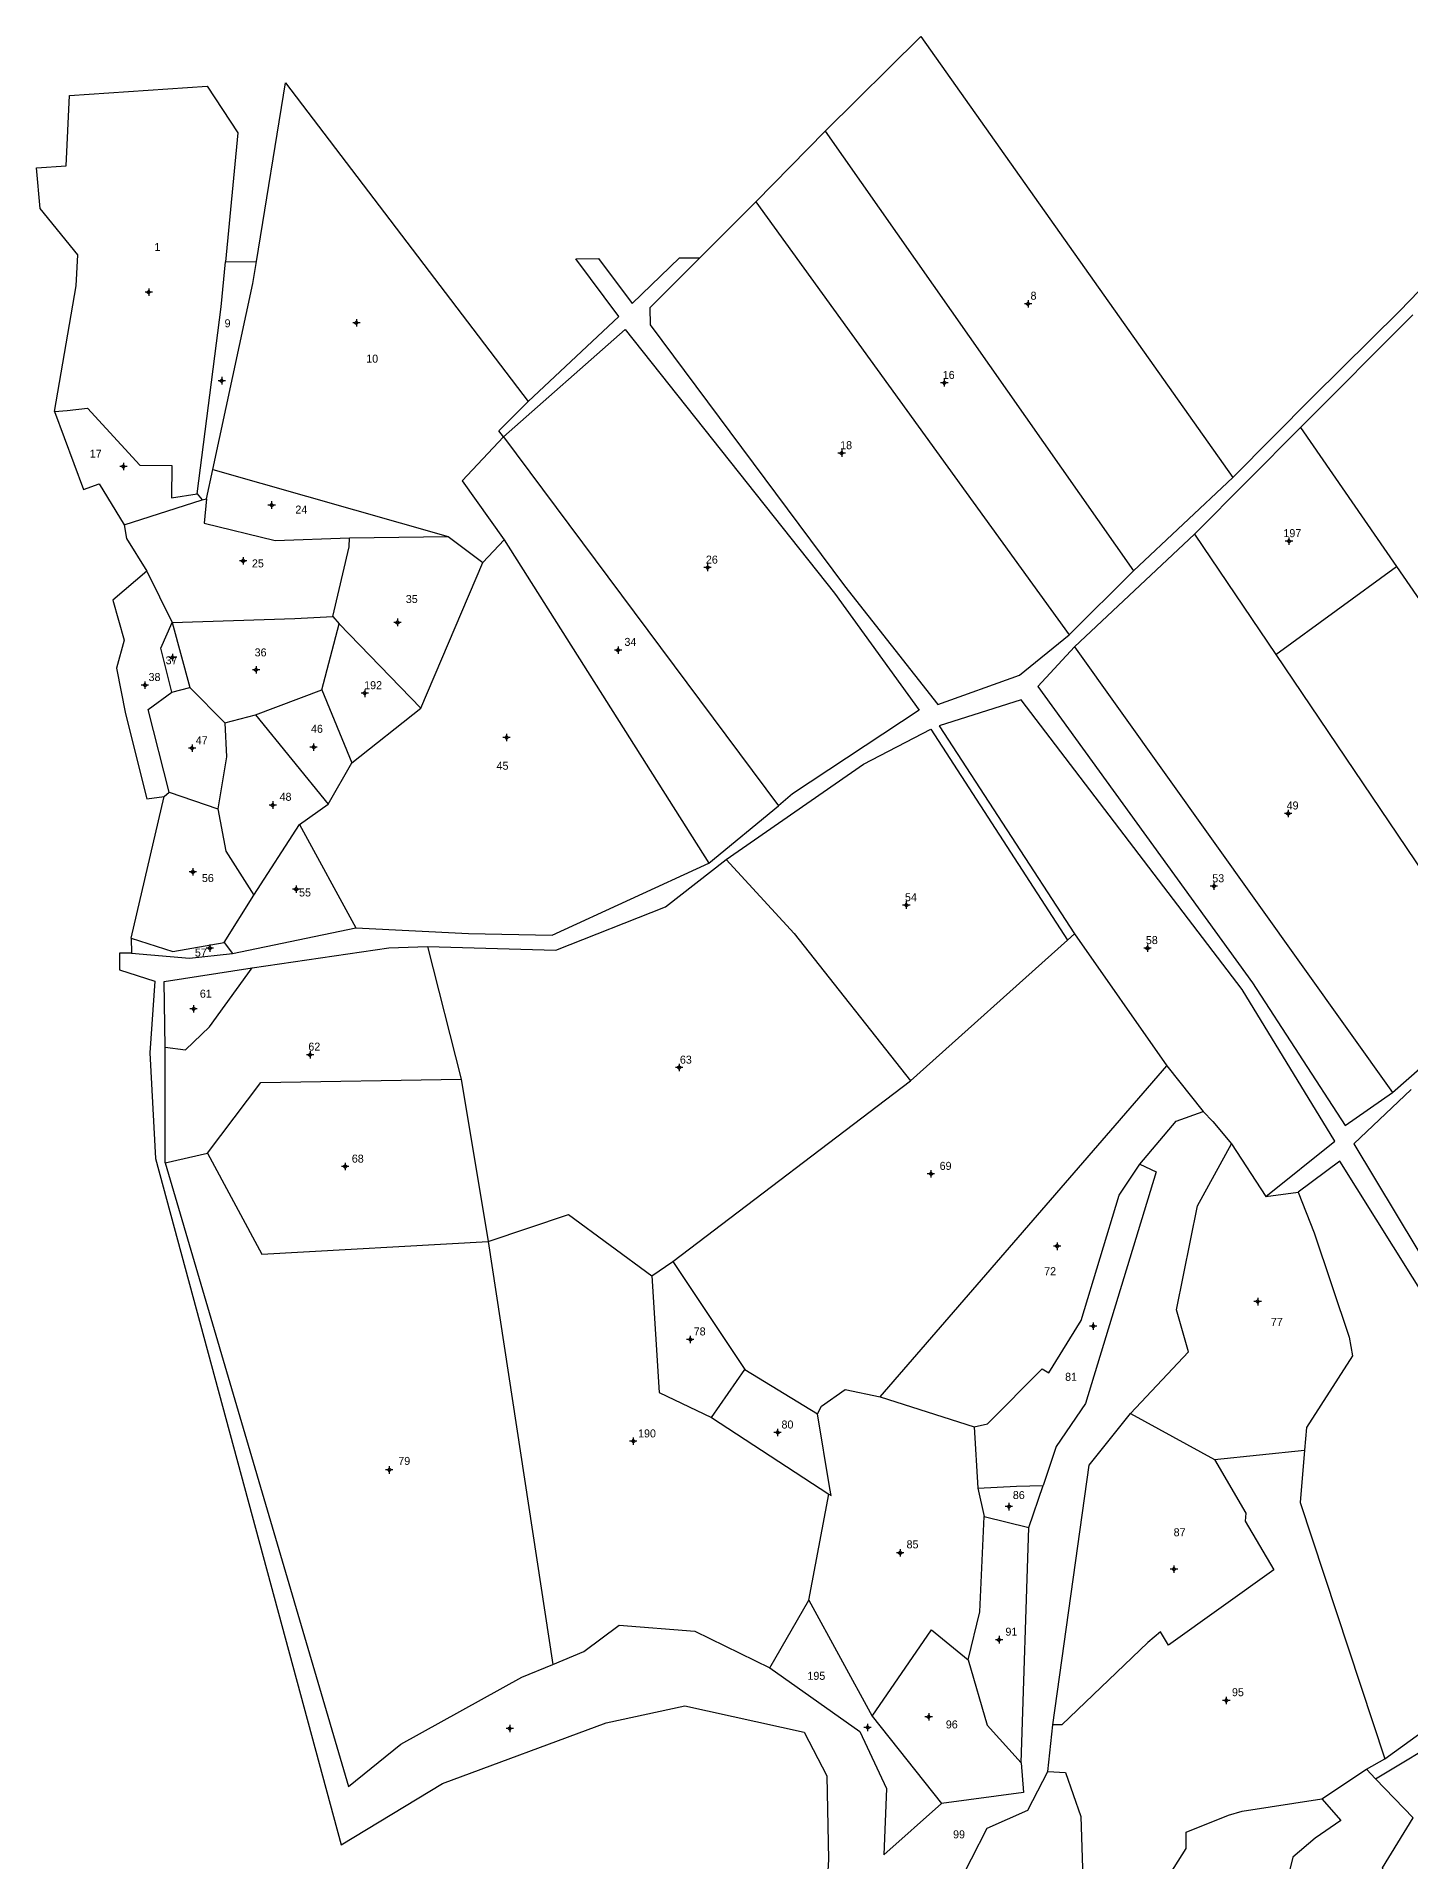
# Model space of a CAD drawing. Extents: x 548517 to 549685, y 1840399 to 1841560.
# Drawn here: x 548517 to 548980, y 1840933 to 1841549 of the extents above; entities that cross this region are included whole.
import ezdxf

# ---------------------------------------------------------------- set-up
doc = ezdxf.new("R2010")
doc.units = 0
for name, color, linetype in [('Level 10', 7, 'Continuous'), ('Level 11', 7, 'Continuous'), ('Level 15', 7, 'Continuous')]:
    doc.layers.add(name, color=color, linetype=linetype)

msp = doc.modelspace()

# ---------------------------------------------------------------- linework, layer by layer
at = {"layer": 'Level 10'}
for p, q in [((548759.61, 1841492.98), (548783.06, 1841516.86)), ((548783.06, 1841516.86), (548887.08, 1841368.43)), ((548740.77, 1841474.13), (548759.61, 1841492.98)), ((548759.61, 1841492.98), (548865.37, 1841346.94)), ((548580.68, 1841472.73), (548591.15, 1841472.82)), ((548943.42, 1841416.82), (548981.24, 1841454.88)), ((548907.64, 1841380.81), (548943.42, 1841416.82)), ((548943.42, 1841416.82), (548975.75, 1841369.89)), ((548674.5, 1841413.66), (548767.22, 1841289.23)), ((548574.27, 1841392.76), (548576.41, 1841402.63)), ((548576.41, 1841402.63), (548655.88, 1841380.07)), ((548887.08, 1841368.43), (548920.54, 1841400.01)), ((548546.56, 1841383.95), (548572.82, 1841392.48)), ((548571.14, 1841394.49), (548572.82, 1841392.48)), ((548572.82, 1841392.48), (548574.27, 1841392.76)), ((548622.51, 1841379.63), (548655.88, 1841380.07)), ((548655.88, 1841380.07), (548667.48, 1841371.3)), ((548667.48, 1841371.3), (548674.71, 1841378.91)), ((548674.71, 1841378.91), (548743.82, 1841269.84)), ((548867.1, 1841342.79), (548907.64, 1841380.81)), ((548907.64, 1841380.81), (548935.06, 1841340.21)), ((548646.64, 1841322.13), (548667.48, 1841371.3)), ((548554.19, 1841368.36), (548562.74, 1841351.03)), ((548865.37, 1841346.94), (548887.08, 1841368.43)), ((548935.06, 1841340.21), (548975.75, 1841369.89)), ((548975.75, 1841369.89), (549050.78, 1841261.01)), ((548616.86, 1841353.02), (548619.01, 1841350.56)), ((548562.74, 1841351.03), (548568.71, 1841329.13)), ((548613.15, 1841328.28), (548619.01, 1841350.56)), ((548619.01, 1841350.56), (548646.64, 1841322.13)), ((548867.1, 1841342.79), (548974.47, 1841192.43)), ((548935.06, 1841340.21), (549012.34, 1841225.78)), ((548562.58, 1841327.52), (548568.71, 1841329.13)), ((548568.71, 1841329.13), (548580.5, 1841317.19)), ((548590.82, 1841319.92), (548613.15, 1841328.28)), ((548613.15, 1841328.28), (548623.36, 1841303.74)), ((548623.36, 1841303.74), (548646.64, 1841322.13)), ((548580.5, 1841317.19), (548590.82, 1841319.92)), ((548590.82, 1841319.92), (548615.35, 1841289.76)), ((548615.35, 1841289.76), (548623.36, 1841303.74)), ((548548.93, 1841244.56), (548560.04, 1841292.31)), ((548560.04, 1841292.31), (548561.69, 1841293.77)), ((548561.69, 1841293.77), (548578.14, 1841288.12)), ((548605.62, 1841282.88), (548615.35, 1841289.76)), ((548743.82, 1841269.84), (548767.22, 1841289.23)), ((548590.22, 1841259.01), (548605.62, 1841282.88)), ((548605.62, 1841282.88), (548624.73, 1841247.96)), ((548580.25, 1841243.05), (548590.22, 1841259.01)), ((548548.93, 1841244.56), (548548.97, 1841239.46)), ((548580.25, 1841243.05), (548583.07, 1841239.32)), ((548583.07, 1841239.32), (548624.73, 1841247.96)), ((548811.81, 1841196.37), (548864.75, 1841243.85)), ((548864.75, 1841243.85), (548867.16, 1841246.02)), ((548867.16, 1841246.02), (548898.31, 1841201.41)), ((548648.82, 1841241.67), (548660.24, 1841197)), ((548974.47, 1841192.43), (549012.34, 1841225.78)), ((548560.33, 1841168.73), (548560.37, 1841207.72)), ((548801.58, 1841089.7), (548898.31, 1841201.41)), ((548898.31, 1841201.41), (548910.51, 1841185.99)), ((548660.24, 1841197), (548669.31, 1841142.19)), ((548731.62, 1841135.41), (548811.81, 1841196.37)), ((548920.14, 1841175.13), (548931.69, 1841157.36)), ((548560.33, 1841168.73), (548574.63, 1841171.93)), ((548931.69, 1841157.36), (548942.55, 1841158.82)), ((548669.31, 1841142.19), (548691.14, 1840999.48)), ((548724.49, 1841130.6), (548731.62, 1841135.41)), ((548731.62, 1841135.41), (548755.88, 1841099)), ((548744.64, 1841082.83), (548755.88, 1841099)), ((548755.88, 1841099), (548780.4, 1841084.01)), ((548801.58, 1841089.7), (548833.34, 1841079.68)), ((548744.64, 1841082.83), (548784.27, 1841056.96)), ((548886.09, 1841084.1), (548914.33, 1841068.61)), ((548833.34, 1841079.68), (548834.57, 1841058.92)), ((548914.33, 1841068.61), (548944.78, 1841071.78)), ((548834.57, 1841058.92), (548836.67, 1841049.37)), ((548851.68, 1841045.61), (548856.53, 1841059.79)), ((548777.56, 1841021.17), (548784.27, 1841056.96)), ((548836.67, 1841049.37), (548851.68, 1841045.61)), ((548849.18, 1840966.23), (548851.68, 1841045.61)), ((548764.39, 1840998.31), (548777.56, 1841021.17)), ((548777.56, 1841021.17), (548798.92, 1840982.03)), ((548968.75, 1840960.9), (549012.28, 1840987.1)), ((548798.92, 1840982.03), (548822.25, 1840952.53)), ((548858.1, 1840963.33), (548859.84, 1840979.09)), ((548965.65, 1840964.16), (548971.82, 1840967.62)), ((548950.54, 1840954.07), (548965.65, 1840964.16)), ((548965.65, 1840964.16), (548968.75, 1840960.9)), ((548968.75, 1840960.9), (548981.4, 1840947.65))]:
    msp.add_line(p, q, dxfattribs=at)
for points in [[(548783.06, 1841516.86), (548815.33, 1841548.79), (548920.54, 1841400.01)], [(548523.04, 1841422.29), (548530.32, 1841464.7), (548530.9, 1841475.07), (548518.15, 1841490.77), (548516.94, 1841504.44), (548526.98, 1841505.13), (548528.12, 1841528.87), (548574.49, 1841532.03), (548584.92, 1841516.3), (548580.68, 1841472.73)], [(548591.15, 1841472.82), (548600.95, 1841533.11), (548682.85, 1841425.66)], [(548920.54, 1841400.01), (548947.48, 1841427.1), (548976.85, 1841456.17), (548996.34, 1841476.36), (549003.22, 1841476.43)], [(548571.14, 1841394.49), (548579.22, 1841457.59), (548580.68, 1841472.73)], [(548576.41, 1841402.63), (548589.94, 1841465.4), (548591.15, 1841472.82)], [(548682.85, 1841425.66), (548713.38, 1841454.25), (548698.94, 1841473.76), (548706.51, 1841473.83), (548717.89, 1841458.74), (548733.85, 1841474.07), (548740.77, 1841474.13)], [(548740.77, 1841474.13), (548723.84, 1841457.19), (548723.97, 1841451.46), (548789.55, 1841363.44), (548821.01, 1841323.43), (548848.62, 1841333.3), (548865.37, 1841346.94)], [(548674.5, 1841413.66), (548715.49, 1841449.91), (548786.17, 1841360.95), (548814.78, 1841321.43), (548772, 1841293.18), (548767.22, 1841289.23)], [(548523.04, 1841422.29), (548527.33, 1841422.6), (548534.16, 1841423.42), (548551.81, 1841404.19), (548562.56, 1841404.05), (548562.46, 1841393.08), (548571.14, 1841394.49)], [(548523.04, 1841422.29), (548532.84, 1841395.96), (548538.09, 1841397.8), (548546.56, 1841383.95)], [(548674.5, 1841413.66), (548672.95, 1841415.69), (548682.85, 1841425.66)], [(548674.5, 1841413.66), (548660.57, 1841398.89), (548674.71, 1841378.91)], [(548574.27, 1841392.76), (548573.5, 1841384.52), (548597.5, 1841378.75), (548622.51, 1841379.63)], [(548546.56, 1841383.95), (548547.28, 1841379.37), (548554.19, 1841368.36)], [(548616.86, 1841353.02), (548622.46, 1841376.61), (548622.51, 1841379.63)], [(548554.19, 1841368.36), (548542.74, 1841358.62), (548546.52, 1841345.06), (548543.95, 1841335.6), (548546.98, 1841320.28), (548554.12, 1841291.5), (548560.04, 1841292.31)], [(548562.74, 1841351.03), (548604.07, 1841352.38), (548616.86, 1841353.02)], [(548562.58, 1841327.52), (548558.84, 1841342.44), (548562.74, 1841351.03)], [(548867.1, 1841342.79), (548854.75, 1841329.4), (548927.25, 1841229.4), (548958.47, 1841181.3), (548974.47, 1841192.43)], [(548561.69, 1841293.77), (548554.64, 1841321.73), (548562.58, 1841327.52)], [(548931.69, 1841157.36), (548955, 1841176.02), (548923.7, 1841227.15), (548849.1, 1841325), (548821.49, 1841316.15), (548867.16, 1841246.02)], [(548580.5, 1841317.19), (548581.05, 1841305.68), (548578.14, 1841288.12)], [(548749.66, 1841271.12), (548795.99, 1841303.19), (548818.7, 1841315.05), (548864.75, 1841243.85)], [(548578.14, 1841288.12), (548580.85, 1841273.87), (548590.22, 1841259.01)], [(548624.73, 1841247.96), (548662.65, 1841246.15), (548690.96, 1841245.58), (548743.82, 1841269.84)], [(548648.82, 1841241.67), (548692.11, 1841240.48), (548729.2, 1841255.08), (548749.66, 1841271.12)], [(548749.66, 1841271.12), (548772.53, 1841246.07), (548811.81, 1841196.37)], [(548548.93, 1841244.56), (548562.91, 1841240.08), (548580.25, 1841243.05)], [(548548.97, 1841239.46), (548544.93, 1841239.47), (548544.98, 1841233.85), (548556.87, 1841230.02), (548555.14, 1841205.88), (548557.11, 1841170.15), (548619.78, 1840938.59), (548653.92, 1840959.31), (548709.18, 1840979.8), (548735.62, 1840985.44), (548775.95, 1840976.65), (548783.56, 1840961.83), (548784.13, 1840933.63), (548781.23, 1840884.26)], [(548548.97, 1841239.46), (548568.51, 1841237.74), (548583.07, 1841239.32)], [(548589.66, 1841234.51), (548635.77, 1841241.26), (548648.82, 1841241.67)], [(548560.37, 1841207.72), (548560.03, 1841229.95), (548589.66, 1841234.51)], [(548560.37, 1841207.72), (548567.22, 1841206.8), (548575.31, 1841214.58), (548589.66, 1841234.51)], [(548574.63, 1841171.93), (548592.63, 1841195.87), (548660.24, 1841197)], [(548980.74, 1841193.43), (548961.4, 1841175.17), (549046.77, 1841033.26), (549050.1, 1841030.96), (549077.61, 1841051.02)], [(548889.24, 1841168.27), (548901.45, 1841182.83), (548910.51, 1841185.99)], [(548910.51, 1841185.99), (548913.82, 1841182.63), (548920.14, 1841175.13)], [(548886.09, 1841084.1), (548905.6, 1841104.92), (548901.6, 1841119.1), (548908.65, 1841154.17), (548920.14, 1841175.13)], [(548560.33, 1841168.73), (548622.18, 1840958.21), (548639.91, 1840972.57), (548680.63, 1840995.15), (548691.14, 1840999.48)], [(548574.63, 1841171.93), (548592.91, 1841137.94), (548669.31, 1841142.19)], [(548833.34, 1841079.68), (548837.84, 1841080.66), (548856.27, 1841099.22), (548858.51, 1841097.87), (548869.36, 1841115.54), (548882.26, 1841157.86), (548889.24, 1841168.27)], [(548889.24, 1841168.27), (548894.64, 1841165.69), (548870.87, 1841087.53), (548860.9, 1841073.01), (548856.53, 1841059.79)], [(548971.82, 1840967.62), (549048.32, 1841022.93), (548956.65, 1841169.27), (548942.55, 1841158.82)], [(548942.55, 1841158.82), (548947.96, 1841145.11), (548959.76, 1841109.86), (548960.91, 1841103.54), (548945.45, 1841079.44), (548944.78, 1841071.78)], [(548669.31, 1841142.19), (548696.4, 1841151.3), (548724.49, 1841130.6)], [(548724.49, 1841130.6), (548726.98, 1841091.22), (548744.64, 1841082.83)], [(548780.4, 1841084.01), (548781.83, 1841086.6), (548789.8, 1841092.23), (548801.58, 1841089.7)], [(548784.27, 1841056.96), (548785.02, 1841056.47), (548784.62, 1841058.87), (548780.4, 1841084.01)], [(548859.84, 1840979.09), (548872.08, 1841066.71), (548886.09, 1841084.1)], [(548944.78, 1841071.78), (548943.23, 1841054.07), (548971.82, 1840967.62)], [(548914.33, 1841068.61), (548924.97, 1841050.45), (548924.73, 1841047.75), (548934.35, 1841031.4), (548898.9, 1841005.93), (548896.14, 1841010.46), (548891.9, 1841006.9), (548862.84, 1840979.09), (548859.84, 1840979.09)], [(548834.57, 1841058.92), (548847.6, 1841059.57), (548856.53, 1841059.79)], [(548831.24, 1841001.01), (548835.18, 1841017.17), (548836.67, 1841049.37)], [(548691.14, 1840999.48), (548701.64, 1841003.82), (548713.53, 1841012.74), (548739.03, 1841010.63), (548764.39, 1840998.31)], [(548798.92, 1840982.03), (548818.87, 1841011.09), (548831.24, 1841001.01)], [(548764.39, 1840998.31), (548794.71, 1840976.79), (548803.7, 1840957.6), (548802.85, 1840935.22), (548822.25, 1840952.53)], [(548831.24, 1841001.01), (548837.63, 1840978.95), (548849.18, 1840966.23)], [(548849.18, 1840966.23), (548849.98, 1840956.25), (548822.25, 1840952.53)], [(548827.07, 1840923.53), (548837.67, 1840944.25), (548851.37, 1840950.33), (548858.1, 1840963.33)], [(548858.1, 1840963.33), (548864.08, 1840962.96), (548869.26, 1840948.09), (548870.72, 1840902.77)], [(548870.72, 1840902.77), (548886.13, 1840907.75), (548904.87, 1840937.32), (548904.84, 1840942.8), (548919.13, 1840948.62), (548923.75, 1840949.89), (548950.54, 1840954.07)], [(548950.54, 1840954.07), (548956.95, 1840946.79), (548948.36, 1840940.8), (548940.75, 1840934.39), (548936.46, 1840916.44), (548920.22, 1840897.61)], [(548980.26, 1840896.18), (548973.81, 1840921.58), (548971.02, 1840930.85), (548981.4, 1840947.65)]]:
    msp.add_lwpolyline(points, dxfattribs=at)
at = {"layer": 'Level 11'}
for p, q in [((548554.83, 1841463.81), (548554.83, 1841463.185)), ((548554.205, 1841462.56), (548553.58, 1841462.56)), ((548554.83, 1841463.185), (548554.205, 1841462.56)), ((548554.205, 1841462.56), (548554.83, 1841461.935)), ((548555.455, 1841462.56), (548554.83, 1841463.185)), ((548554.83, 1841461.935), (548555.455, 1841462.56)), ((548554.83, 1841461.935), (548554.83, 1841461.31)), ((548556.08, 1841462.56), (548555.455, 1841462.56)), ((548850.865, 1841458.61), (548850.24, 1841458.61)), ((548851.49, 1841459.235), (548850.865, 1841458.61)), ((548850.865, 1841458.61), (548851.49, 1841457.985)), ((548851.49, 1841459.86), (548851.49, 1841459.235)), ((548852.115, 1841458.61), (548851.49, 1841459.235)), ((548851.49, 1841457.985), (548852.115, 1841458.61)), ((548851.49, 1841457.985), (548851.49, 1841457.36)), ((548852.74, 1841458.61), (548852.115, 1841458.61)), ((548624.235, 1841452.2), (548623.61, 1841452.2)), ((548624.86, 1841452.825), (548624.235, 1841452.2)), ((548624.235, 1841452.2), (548624.86, 1841451.575)), ((548624.86, 1841453.45), (548624.86, 1841452.825)), ((548625.485, 1841452.2), (548624.86, 1841452.825)), ((548624.86, 1841451.575), (548625.485, 1841452.2)), ((548624.86, 1841451.575), (548624.86, 1841450.95)), ((548626.11, 1841452.2), (548625.485, 1841452.2)), ((548579.45, 1841433.275), (548578.825, 1841432.65)), ((548579.45, 1841433.9), (548579.45, 1841433.275)), ((548580.075, 1841432.65), (548579.45, 1841433.275)), ((548823.22, 1841433.15), (548823.22, 1841432.525)), ((548578.825, 1841432.65), (548578.2, 1841432.65)), ((548578.825, 1841432.65), (548579.45, 1841432.025)), ((548579.45, 1841432.025), (548580.075, 1841432.65)), ((548579.45, 1841432.025), (548579.45, 1841431.4)), ((548580.7, 1841432.65), (548580.075, 1841432.65)), ((548822.595, 1841431.9), (548821.97, 1841431.9)), ((548823.22, 1841432.525), (548822.595, 1841431.9)), ((548822.595, 1841431.9), (548823.22, 1841431.275)), ((548823.845, 1841431.9), (548823.22, 1841432.525)), ((548823.22, 1841431.275), (548823.845, 1841431.9)), ((548823.22, 1841431.275), (548823.22, 1841430.65)), ((548824.47, 1841431.9), (548823.845, 1841431.9)), ((548788.6, 1841408.825), (548787.975, 1841408.2)), ((548788.6, 1841409.45), (548788.6, 1841408.825)), ((548789.225, 1841408.2), (548788.6, 1841408.825)), ((548545.635, 1841403.68), (548545.01, 1841403.68)), ((548546.26, 1841404.305), (548545.635, 1841403.68)), ((548545.635, 1841403.68), (548546.26, 1841403.055)), ((548546.26, 1841404.93), (548546.26, 1841404.305)), ((548546.885, 1841403.68), (548546.26, 1841404.305)), ((548546.26, 1841403.055), (548546.885, 1841403.68)), ((548546.26, 1841403.055), (548546.26, 1841402.43)), ((548547.51, 1841403.68), (548546.885, 1841403.68)), ((548787.975, 1841408.2), (548787.35, 1841408.2)), ((548787.975, 1841408.2), (548788.6, 1841407.575)), ((548788.6, 1841407.575), (548789.225, 1841408.2)), ((548788.6, 1841407.575), (548788.6, 1841406.95)), ((548789.85, 1841408.2), (548789.225, 1841408.2)), ((548595.645, 1841390.69), (548595.02, 1841390.69)), ((548596.27, 1841391.315), (548595.645, 1841390.69)), ((548595.645, 1841390.69), (548596.27, 1841390.065)), ((548596.27, 1841391.94), (548596.27, 1841391.315)), ((548596.895, 1841390.69), (548596.27, 1841391.315)), ((548596.27, 1841390.065), (548596.895, 1841390.69)), ((548596.27, 1841390.065), (548596.27, 1841389.44)), ((548597.52, 1841390.69), (548596.895, 1841390.69)), ((548938.875, 1841378.52), (548938.25, 1841378.52)), ((548939.5, 1841379.145), (548938.875, 1841378.52)), ((548938.875, 1841378.52), (548939.5, 1841377.895)), ((548939.5, 1841379.77), (548939.5, 1841379.145)), ((548940.125, 1841378.52), (548939.5, 1841379.145)), ((548939.5, 1841377.895), (548940.125, 1841378.52)), ((548939.5, 1841377.895), (548939.5, 1841377.27)), ((548940.75, 1841378.52), (548940.125, 1841378.52)), ((548586.035, 1841371.9), (548585.41, 1841371.9)), ((548586.66, 1841372.525), (548586.035, 1841371.9)), ((548586.035, 1841371.9), (548586.66, 1841371.275)), ((548586.66, 1841373.15), (548586.66, 1841372.525)), ((548587.285, 1841371.9), (548586.66, 1841372.525)), ((548586.66, 1841371.275), (548587.285, 1841371.9)), ((548587.91, 1841371.9), (548587.285, 1841371.9)), ((548586.66, 1841371.275), (548586.66, 1841370.65)), ((548742.715, 1841369.57), (548742.09, 1841369.57)), ((548743.34, 1841370.195), (548742.715, 1841369.57)), ((548742.715, 1841369.57), (548743.34, 1841368.945)), ((548743.34, 1841370.82), (548743.34, 1841370.195)), ((548743.965, 1841369.57), (548743.34, 1841370.195)), ((548743.34, 1841368.945), (548743.965, 1841369.57)), ((548743.34, 1841368.945), (548743.34, 1841368.32)), ((548744.59, 1841369.57), (548743.965, 1841369.57)), ((548638.105, 1841351.1), (548637.48, 1841351.1)), ((548638.73, 1841351.725), (548638.105, 1841351.1)), ((548638.105, 1841351.1), (548638.73, 1841350.475)), ((548638.73, 1841352.35), (548638.73, 1841351.725)), ((548639.355, 1841351.1), (548638.73, 1841351.725)), ((548638.73, 1841350.475), (548639.355, 1841351.1)), ((548638.73, 1841350.475), (548638.73, 1841349.85)), ((548639.98, 1841351.1), (548639.355, 1841351.1)), ((548562.79, 1841340.53), (548562.79, 1841339.905)), ((548712.545, 1841341.75), (548711.92, 1841341.75)), ((548713.17, 1841342.375), (548712.545, 1841341.75)), ((548712.545, 1841341.75), (548713.17, 1841341.125)), ((548713.17, 1841343), (548713.17, 1841342.375)), ((548713.795, 1841341.75), (548713.17, 1841342.375)), ((548713.17, 1841341.125), (548713.795, 1841341.75)), ((548713.17, 1841341.125), (548713.17, 1841340.5)), ((548714.42, 1841341.75), (548713.795, 1841341.75)), ((548562.165, 1841339.28), (548561.54, 1841339.28)), ((548562.79, 1841339.905), (548562.165, 1841339.28)), ((548562.165, 1841339.28), (548562.79, 1841338.655)), ((548563.415, 1841339.28), (548562.79, 1841339.905)), ((548562.79, 1841338.655), (548563.415, 1841339.28)), ((548562.79, 1841338.655), (548562.79, 1841338.03)), ((548564.04, 1841339.28), (548563.415, 1841339.28)), ((548590.385, 1841335.1), (548589.76, 1841335.1)), ((548591.01, 1841335.725), (548590.385, 1841335.1)), ((548590.385, 1841335.1), (548591.01, 1841334.475)), ((548591.01, 1841336.35), (548591.01, 1841335.725)), ((548591.635, 1841335.1), (548591.01, 1841335.725)), ((548591.01, 1841334.475), (548591.635, 1841335.1)), ((548591.01, 1841334.475), (548591.01, 1841333.85)), ((548592.26, 1841335.1), (548591.635, 1841335.1)), ((548552.895, 1841329.93), (548552.27, 1841329.93)), ((548553.52, 1841330.555), (548552.895, 1841329.93)), ((548552.895, 1841329.93), (548553.52, 1841329.305)), ((548553.52, 1841331.18), (548553.52, 1841330.555)), ((548554.145, 1841329.93), (548553.52, 1841330.555)), ((548553.52, 1841329.305), (548554.145, 1841329.93)), ((548553.52, 1841329.305), (548553.52, 1841328.68)), ((548554.77, 1841329.93), (548554.145, 1841329.93)), ((548627.69, 1841328.4), (548627.69, 1841327.775)), ((548627.065, 1841327.15), (548626.44, 1841327.15)), ((548627.69, 1841327.775), (548627.065, 1841327.15)), ((548627.065, 1841327.15), (548627.69, 1841326.525)), ((548628.315, 1841327.15), (548627.69, 1841327.775)), ((548627.69, 1841326.525), (548628.315, 1841327.15)), ((548627.69, 1841326.525), (548627.69, 1841325.9)), ((548628.94, 1841327.15), (548628.315, 1841327.15)), ((548569.43, 1841309.87), (548569.43, 1841309.245)), ((548610.42, 1841310.27), (548610.42, 1841309.645)), ((548674.915, 1841312.24), (548674.29, 1841312.24)), ((548675.54, 1841312.865), (548674.915, 1841312.24)), ((548674.915, 1841312.24), (548675.54, 1841311.615)), ((548675.54, 1841313.49), (548675.54, 1841312.865)), ((548676.165, 1841312.24), (548675.54, 1841312.865)), ((548675.54, 1841311.615), (548676.165, 1841312.24)), ((548675.54, 1841311.615), (548675.54, 1841310.99)), ((548676.79, 1841312.24), (548676.165, 1841312.24)), ((548568.805, 1841308.62), (548568.18, 1841308.62)), ((548569.43, 1841309.245), (548568.805, 1841308.62)), ((548568.805, 1841308.62), (548569.43, 1841307.995)), ((548570.055, 1841308.62), (548569.43, 1841309.245)), ((548569.43, 1841307.995), (548570.055, 1841308.62)), ((548569.43, 1841307.995), (548569.43, 1841307.37)), ((548570.68, 1841308.62), (548570.055, 1841308.62)), ((548609.795, 1841309.02), (548609.17, 1841309.02)), ((548610.42, 1841309.645), (548609.795, 1841309.02)), ((548609.795, 1841309.02), (548610.42, 1841308.395)), ((548611.045, 1841309.02), (548610.42, 1841309.645)), ((548610.42, 1841308.395), (548611.045, 1841309.02)), ((548610.42, 1841308.395), (548610.42, 1841307.77)), ((548611.67, 1841309.02), (548611.045, 1841309.02)), ((548596.025, 1841289.46), (548595.4, 1841289.46)), ((548596.65, 1841290.085), (548596.025, 1841289.46)), ((548596.025, 1841289.46), (548596.65, 1841288.835)), ((548596.65, 1841290.71), (548596.65, 1841290.085)), ((548597.275, 1841289.46), (548596.65, 1841290.085)), ((548596.65, 1841288.835), (548597.275, 1841289.46)), ((548596.65, 1841288.835), (548596.65, 1841288.21)), ((548597.9, 1841289.46), (548597.275, 1841289.46)), ((548938.605, 1841286.62), (548937.98, 1841286.62)), ((548939.23, 1841287.245), (548938.605, 1841286.62)), ((548938.605, 1841286.62), (548939.23, 1841285.995)), ((548939.23, 1841287.87), (548939.23, 1841287.245)), ((548939.855, 1841286.62), (548939.23, 1841287.245)), ((548939.23, 1841285.995), (548939.855, 1841286.62)), ((548939.23, 1841285.995), (548939.23, 1841285.37)), ((548940.48, 1841286.62), (548939.855, 1841286.62)), ((548569.055, 1841266.92), (548568.43, 1841266.92)), ((548569.68, 1841267.545), (548569.055, 1841266.92)), ((548569.055, 1841266.92), (548569.68, 1841266.295)), ((548569.68, 1841268.17), (548569.68, 1841267.545)), ((548570.305, 1841266.92), (548569.68, 1841267.545)), ((548569.68, 1841266.295), (548570.305, 1841266.92)), ((548570.93, 1841266.92), (548570.305, 1841266.92)), ((548569.68, 1841266.295), (548569.68, 1841265.67)), ((548603.925, 1841261.1), (548603.3, 1841261.1)), ((548604.55, 1841261.725), (548603.925, 1841261.1)), ((548603.925, 1841261.1), (548604.55, 1841260.475)), ((548604.55, 1841262.35), (548604.55, 1841261.725)), ((548605.175, 1841261.1), (548604.55, 1841261.725)), ((548604.55, 1841260.475), (548605.175, 1841261.1)), ((548604.55, 1841260.475), (548604.55, 1841259.85)), ((548605.8, 1841261.1), (548605.175, 1841261.1)), ((548913.545, 1841262.04), (548912.92, 1841262.04)), ((548914.17, 1841262.665), (548913.545, 1841262.04)), ((548913.545, 1841262.04), (548914.17, 1841261.415)), ((548914.17, 1841263.29), (548914.17, 1841262.665)), ((548914.795, 1841262.04), (548914.17, 1841262.665)), ((548914.17, 1841261.415), (548914.795, 1841262.04)), ((548914.17, 1841261.415), (548914.17, 1841260.79)), ((548915.42, 1841262.04), (548914.795, 1841262.04)), ((548809.775, 1841255.71), (548809.15, 1841255.71)), ((548810.4, 1841256.335), (548809.775, 1841255.71)), ((548809.775, 1841255.71), (548810.4, 1841255.085)), ((548810.4, 1841256.96), (548810.4, 1841256.335)), ((548811.025, 1841255.71), (548810.4, 1841256.335)), ((548810.4, 1841255.085), (548811.025, 1841255.71)), ((548810.4, 1841255.085), (548810.4, 1841254.46)), ((548811.65, 1841255.71), (548811.025, 1841255.71)), ((548575.42, 1841242.4), (548575.42, 1841241.775)), ((548891.77, 1841242.43), (548891.77, 1841241.805)), ((548574.795, 1841241.15), (548574.17, 1841241.15)), ((548575.42, 1841241.775), (548574.795, 1841241.15)), ((548574.795, 1841241.15), (548575.42, 1841240.525)), ((548576.045, 1841241.15), (548575.42, 1841241.775)), ((548575.42, 1841240.525), (548576.045, 1841241.15)), ((548575.42, 1841240.525), (548575.42, 1841239.9)), ((548576.67, 1841241.15), (548576.045, 1841241.15)), ((548891.145, 1841241.18), (548890.52, 1841241.18)), ((548891.77, 1841241.805), (548891.145, 1841241.18)), ((548891.145, 1841241.18), (548891.77, 1841240.555)), ((548892.395, 1841241.18), (548891.77, 1841241.805)), ((548891.77, 1841240.555), (548892.395, 1841241.18)), ((548891.77, 1841240.555), (548891.77, 1841239.93)), ((548893.02, 1841241.18), (548892.395, 1841241.18)), ((548569.305, 1841220.66), (548568.68, 1841220.66)), ((548569.93, 1841221.285), (548569.305, 1841220.66)), ((548569.305, 1841220.66), (548569.93, 1841220.035)), ((548569.93, 1841221.91), (548569.93, 1841221.285)), ((548570.555, 1841220.66), (548569.93, 1841221.285)), ((548569.93, 1841220.035), (548570.555, 1841220.66)), ((548569.93, 1841220.035), (548569.93, 1841219.41)), ((548571.18, 1841220.66), (548570.555, 1841220.66)), ((548608.635, 1841205.2), (548608.01, 1841205.2)), ((548609.26, 1841205.825), (548608.635, 1841205.2)), ((548608.635, 1841205.2), (548609.26, 1841204.575)), ((548609.26, 1841206.45), (548609.26, 1841205.825)), ((548609.885, 1841205.2), (548609.26, 1841205.825)), ((548609.26, 1841204.575), (548609.885, 1841205.2)), ((548610.51, 1841205.2), (548609.885, 1841205.2)), ((548609.26, 1841204.575), (548609.26, 1841203.95)), ((548733.135, 1841200.86), (548732.51, 1841200.86)), ((548733.76, 1841201.485), (548733.135, 1841200.86)), ((548733.135, 1841200.86), (548733.76, 1841200.235)), ((548733.76, 1841202.11), (548733.76, 1841201.485)), ((548734.385, 1841200.86), (548733.76, 1841201.485)), ((548733.76, 1841200.235), (548734.385, 1841200.86)), ((548733.76, 1841200.235), (548733.76, 1841199.61)), ((548735.01, 1841200.86), (548734.385, 1841200.86)), ((548621.08, 1841168.095), (548620.455, 1841167.47)), ((548621.08, 1841168.72), (548621.08, 1841168.095)), ((548621.705, 1841167.47), (548621.08, 1841168.095)), ((548620.455, 1841167.47), (548619.83, 1841167.47)), ((548620.455, 1841167.47), (548621.08, 1841166.845)), ((548621.08, 1841166.845), (548621.705, 1841167.47)), ((548621.08, 1841166.845), (548621.08, 1841166.22)), ((548622.33, 1841167.47), (548621.705, 1841167.47)), ((548818.055, 1841165.02), (548817.43, 1841165.02)), ((548818.68, 1841165.645), (548818.055, 1841165.02)), ((548818.055, 1841165.02), (548818.68, 1841164.395)), ((548818.68, 1841166.27), (548818.68, 1841165.645)), ((548819.305, 1841165.02), (548818.68, 1841165.645)), ((548818.68, 1841164.395), (548819.305, 1841165.02)), ((548818.68, 1841164.395), (548818.68, 1841163.77)), ((548819.93, 1841165.02), (548819.305, 1841165.02)), ((548860.665, 1841140.54), (548860.04, 1841140.54)), ((548861.29, 1841141.165), (548860.665, 1841140.54)), ((548860.665, 1841140.54), (548861.29, 1841139.915)), ((548861.29, 1841141.79), (548861.29, 1841141.165)), ((548861.915, 1841140.54), (548861.29, 1841141.165)), ((548861.29, 1841139.915), (548861.915, 1841140.54)), ((548861.29, 1841139.915), (548861.29, 1841139.29)), ((548862.54, 1841140.54), (548861.915, 1841140.54)), ((548928.325, 1841121.87), (548927.7, 1841121.87)), ((548928.95, 1841122.495), (548928.325, 1841121.87)), ((548928.325, 1841121.87), (548928.95, 1841121.245)), ((548928.95, 1841123.12), (548928.95, 1841122.495)), ((548929.575, 1841121.87), (548928.95, 1841122.495)), ((548928.95, 1841121.245), (548929.575, 1841121.87)), ((548928.95, 1841121.245), (548928.95, 1841120.62)), ((548930.2, 1841121.87), (548929.575, 1841121.87)), ((548872.855, 1841113.6), (548872.23, 1841113.6)), ((548873.48, 1841114.225), (548872.855, 1841113.6)), ((548872.855, 1841113.6), (548873.48, 1841112.975)), ((548873.48, 1841114.85), (548873.48, 1841114.225)), ((548874.105, 1841113.6), (548873.48, 1841114.225)), ((548873.48, 1841112.975), (548874.105, 1841113.6)), ((548873.48, 1841112.975), (548873.48, 1841112.35)), ((548874.73, 1841113.6), (548874.105, 1841113.6)), ((548736.865, 1841109.12), (548736.24, 1841109.12)), ((548737.49, 1841109.745), (548736.865, 1841109.12)), ((548736.865, 1841109.12), (548737.49, 1841108.495)), ((548737.49, 1841110.37), (548737.49, 1841109.745)), ((548738.115, 1841109.12), (548737.49, 1841109.745)), ((548737.49, 1841108.495), (548738.115, 1841109.12)), ((548737.49, 1841108.495), (548737.49, 1841107.87)), ((548738.74, 1841109.12), (548738.115, 1841109.12)), ((548718.28, 1841076.06), (548718.28, 1841075.435)), ((548766.325, 1841077.74), (548765.7, 1841077.74)), ((548766.95, 1841078.365), (548766.325, 1841077.74)), ((548766.325, 1841077.74), (548766.95, 1841077.115)), ((548766.95, 1841078.99), (548766.95, 1841078.365)), ((548767.575, 1841077.74), (548766.95, 1841078.365)), ((548766.95, 1841077.115), (548767.575, 1841077.74)), ((548766.95, 1841077.115), (548766.95, 1841076.49)), ((548768.2, 1841077.74), (548767.575, 1841077.74)), ((548717.655, 1841074.81), (548717.03, 1841074.81)), ((548718.28, 1841075.435), (548717.655, 1841074.81)), ((548717.655, 1841074.81), (548718.28, 1841074.185)), ((548718.905, 1841074.81), (548718.28, 1841075.435)), ((548718.28, 1841074.185), (548718.905, 1841074.81)), ((548718.28, 1841074.185), (548718.28, 1841073.56)), ((548719.53, 1841074.81), (548718.905, 1841074.81)), ((548635.325, 1841065.07), (548634.7, 1841065.07)), ((548635.95, 1841065.695), (548635.325, 1841065.07)), ((548635.325, 1841065.07), (548635.95, 1841064.445)), ((548635.95, 1841066.32), (548635.95, 1841065.695)), ((548636.575, 1841065.07), (548635.95, 1841065.695)), ((548635.95, 1841064.445), (548636.575, 1841065.07)), ((548635.95, 1841064.445), (548635.95, 1841063.82)), ((548637.2, 1841065.07), (548636.575, 1841065.07)), ((548844.395, 1841052.7), (548843.77, 1841052.7)), ((548845.02, 1841053.325), (548844.395, 1841052.7)), ((548844.395, 1841052.7), (548845.02, 1841052.075)), ((548845.02, 1841053.95), (548845.02, 1841053.325)), ((548845.645, 1841052.7), (548845.02, 1841053.325)), ((548845.02, 1841052.075), (548845.645, 1841052.7)), ((548845.02, 1841052.075), (548845.02, 1841051.45)), ((548846.27, 1841052.7), (548845.645, 1841052.7)), ((548807.705, 1841037.13), (548807.08, 1841037.13)), ((548808.33, 1841037.755), (548807.705, 1841037.13)), ((548807.705, 1841037.13), (548808.33, 1841036.505)), ((548808.33, 1841038.38), (548808.33, 1841037.755)), ((548808.955, 1841037.13), (548808.33, 1841037.755)), ((548808.33, 1841036.505), (548808.955, 1841037.13)), ((548808.33, 1841036.505), (548808.33, 1841035.88)), ((548809.58, 1841037.13), (548808.955, 1841037.13)), ((548900.7, 1841032.85), (548900.7, 1841032.225)), ((548900.075, 1841031.6), (548899.45, 1841031.6)), ((548900.7, 1841032.225), (548900.075, 1841031.6)), ((548900.075, 1841031.6), (548900.7, 1841030.975)), ((548901.325, 1841031.6), (548900.7, 1841032.225)), ((548900.7, 1841030.975), (548901.325, 1841031.6)), ((548900.7, 1841030.975), (548900.7, 1841030.35)), ((548901.95, 1841031.6), (548901.325, 1841031.6)), ((548841.69, 1841008.425), (548841.065, 1841007.8)), ((548841.69, 1841009.05), (548841.69, 1841008.425)), ((548842.315, 1841007.8), (548841.69, 1841008.425)), ((548841.065, 1841007.8), (548840.44, 1841007.8)), ((548841.065, 1841007.8), (548841.69, 1841007.175)), ((548841.69, 1841007.175), (548842.315, 1841007.8)), ((548841.69, 1841007.175), (548841.69, 1841006.55)), ((548842.94, 1841007.8), (548842.315, 1841007.8)), ((548917.735, 1840987.28), (548917.11, 1840987.28)), ((548918.36, 1840987.905), (548917.735, 1840987.28)), ((548917.735, 1840987.28), (548918.36, 1840986.655)), ((548918.36, 1840988.53), (548918.36, 1840987.905)), ((548918.985, 1840987.28), (548918.36, 1840987.905)), ((548918.36, 1840986.655), (548918.985, 1840987.28)), ((548918.36, 1840986.655), (548918.36, 1840986.03)), ((548919.61, 1840987.28), (548918.985, 1840987.28)), ((548675.985, 1840977.82), (548675.36, 1840977.82)), ((548676.61, 1840978.445), (548675.985, 1840977.82)), ((548675.985, 1840977.82), (548676.61, 1840977.195)), ((548676.61, 1840979.07), (548676.61, 1840978.445)), ((548677.235, 1840977.82), (548676.61, 1840978.445)), ((548676.61, 1840977.195), (548677.235, 1840977.82)), ((548676.61, 1840977.195), (548676.61, 1840976.57)), ((548677.86, 1840977.82), (548677.235, 1840977.82)), ((548796.715, 1840978.19), (548796.09, 1840978.19)), ((548797.34, 1840978.815), (548796.715, 1840978.19)), ((548796.715, 1840978.19), (548797.34, 1840977.565)), ((548797.34, 1840979.44), (548797.34, 1840978.815)), ((548797.965, 1840978.19), (548797.34, 1840978.815)), ((548797.34, 1840977.565), (548797.965, 1840978.19)), ((548797.34, 1840977.565), (548797.34, 1840976.94)), ((548798.59, 1840978.19), (548797.965, 1840978.19)), ((548817.325, 1840981.81), (548816.7, 1840981.81)), ((548817.95, 1840982.435), (548817.325, 1840981.81)), ((548817.325, 1840981.81), (548817.95, 1840981.185)), ((548817.95, 1840983.06), (548817.95, 1840982.435)), ((548818.575, 1840981.81), (548817.95, 1840982.435)), ((548817.95, 1840981.185), (548818.575, 1840981.81)), ((548817.95, 1840981.185), (548817.95, 1840980.56)), ((548819.2, 1840981.81), (548818.575, 1840981.81))]:
    msp.add_line(p, q, dxfattribs=at)
for centre in [(548554.83, 1841462.56), (548851.49, 1841458.61), (548624.86, 1841452.2), (548579.45, 1841432.65), (548823.22, 1841431.9), (548788.6, 1841408.2), (548546.26, 1841403.68), (548596.27, 1841390.69), (548939.5, 1841378.52), (548586.66, 1841371.9), (548743.34, 1841369.57), (548638.73, 1841351.1), (548713.17, 1841341.75), (548562.79, 1841339.28), (548591.01, 1841335.1), (548553.52, 1841329.93), (548627.69, 1841327.15), (548675.54, 1841312.24), (548569.43, 1841308.62), (548610.42, 1841309.02), (548596.65, 1841289.46), (548939.23, 1841286.62), (548569.68, 1841266.92), (548604.55, 1841261.1), (548914.17, 1841262.04), (548810.4, 1841255.71), (548575.42, 1841241.15), (548891.77, 1841241.18), (548569.93, 1841220.66), (548609.26, 1841205.2), (548733.76, 1841200.86), (548621.08, 1841167.47), (548818.68, 1841165.02), (548861.29, 1841140.54), (548928.95, 1841121.87), (548873.48, 1841113.6), (548737.49, 1841109.12), (548766.95, 1841077.74), (548718.28, 1841074.81), (548635.95, 1841065.07), (548845.02, 1841052.7), (548808.33, 1841037.13), (548900.7, 1841031.6), (548841.69, 1841007.8), (548918.36, 1840987.28), (548676.61, 1840977.82), (548797.34, 1840978.19), (548817.95, 1840981.81)]:
    msp.add_circle(centre, 0.15, dxfattribs=at)

# ---------------------------------------------------------------- texts
at = {"layer": 'Level 15'}
for s, p in [('1', (548556.73, 1841476.42)), ('8', (548852.31, 1841459.96)), ('9', (548580.4, 1841450.67)), ('10', (548628.18, 1841438.73)), ('16', (548822.69, 1841433.24)), ('17', (548534.92, 1841406.68)), ('18', (548788.08, 1841409.53)), ('24', (548604.28, 1841387.81)), ('197', (548937.62, 1841379.85)), ('25', (548589.63, 1841369.64)), ('26', (548742.78, 1841370.92)), ('35', (548641.54, 1841357.62)), ('36', (548590.53, 1841339.61)), ('34', (548715.3, 1841343.15)), ('37', (548560.5, 1841336.96)), ('38', (548554.75, 1841331.29)), ('192', (548627.49, 1841328.55)), ('46', (548609.55, 1841313.82)), ('47', (548570.67, 1841309.95)), ('45', (548672.15, 1841301.36)), ('48', (548598.95, 1841290.88)), ('49', (548938.71, 1841287.95)), ('56', (548572.74, 1841263.48)), ('55', (548605.53, 1841258.6)), ('53', (548913.63, 1841263.39)), ('54', (548809.95, 1841257.01)), ('58', (548891.22, 1841242.53)), ('57', (548570.37, 1841238.32)), ('61', (548572.05, 1841224.44)), ('62', (548608.66, 1841206.58)), ('63', (548734.01, 1841202.18)), ('68', (548623.32, 1841168.79)), ('69', (548821.64, 1841166.34)), ('72', (548856.91, 1841130.79)), ('78', (548738.67, 1841110.47)), ('77', (548933.39, 1841113.68)), ('81', (548863.97, 1841095.16)), ('190', (548719.9, 1841076.06)), ('80', (548768.29, 1841079.06)), ('79', (548639, 1841066.77)), ('86', (548846.34, 1841055.26)), ('87', (548900.59, 1841042.7)), ('85', (548810.48, 1841038.62)), ('91', (548843.84, 1841009.15)), ('195', (548777.04, 1840994.26)), ('95', (548920.27, 1840988.73)), ('96', (548823.73, 1840977.86)), ('99', (548826.18, 1840940.77))]:
    msp.add_text(s, height=2.7, dxfattribs=at).set_placement(p)

doc.saveas('drawing.dxf')
